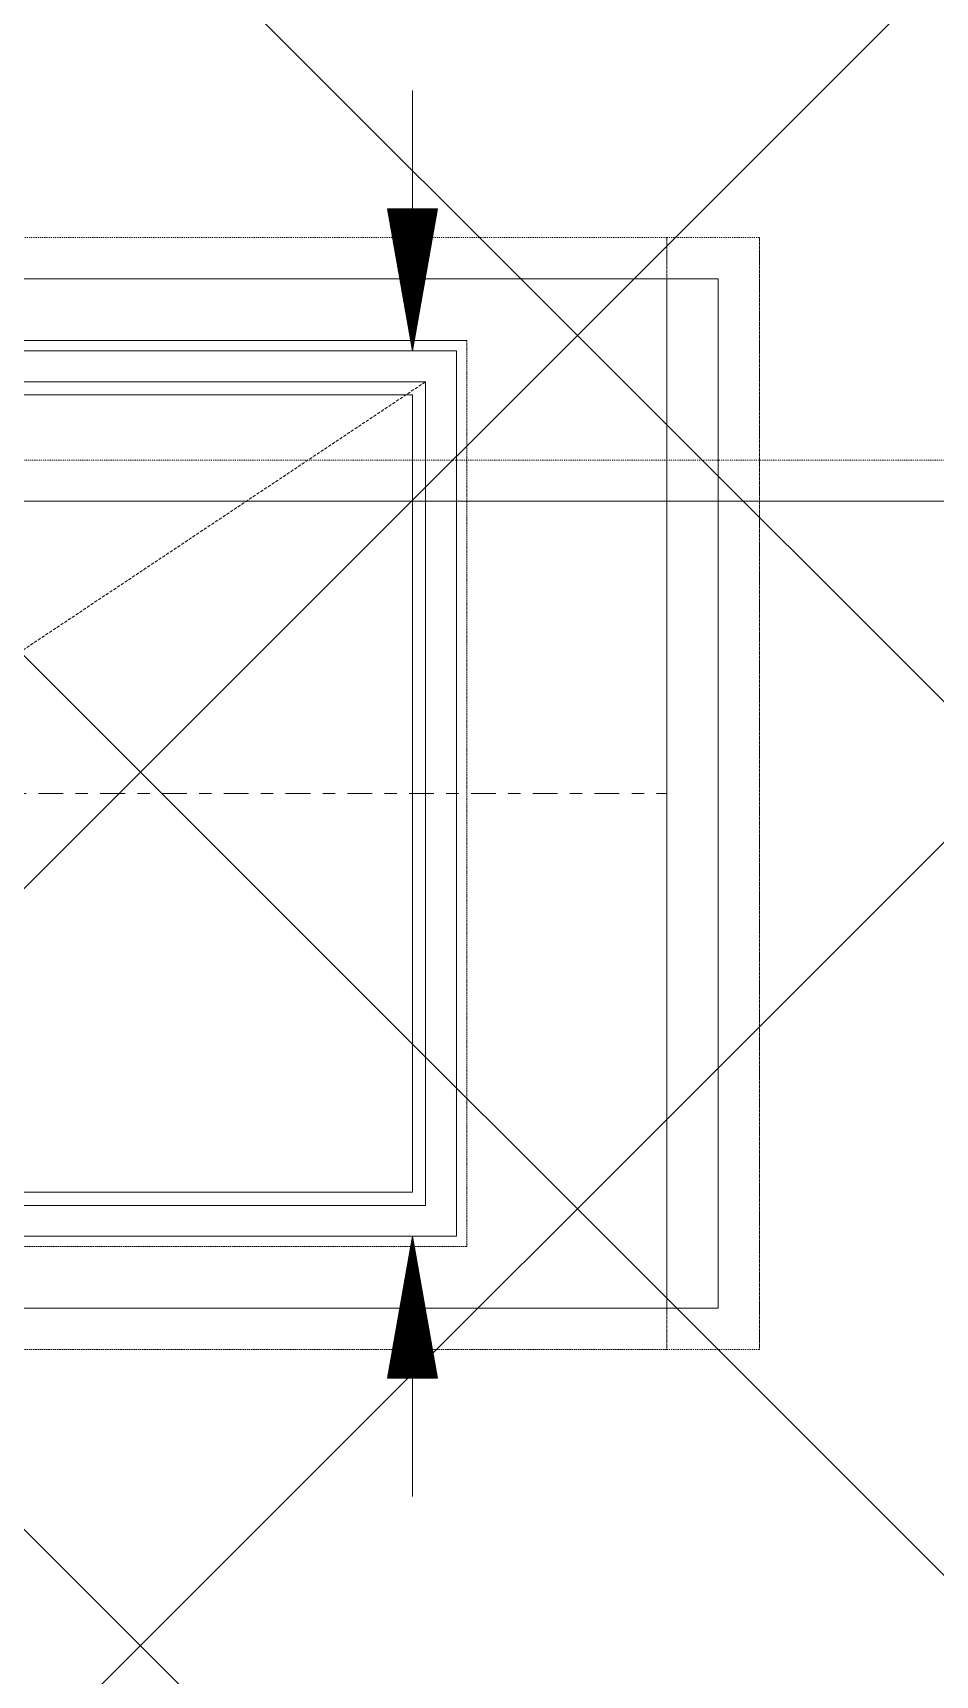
# Model space of a CAD drawing. Header units: inches. Extents: x -83664 to 20107, y -47222 to 19398.
# Drawn here: x -30593 to -30155, y -34747 to -33949 of the extents above; entities that cross this region are included whole.
import ezdxf

# ---------------------------------------------------------------- set-up
doc = ezdxf.new("R2010")
doc.units = ezdxf.units.IN
doc.header["$MEASUREMENT"] = 0
for name, pattern in [('Center', [29.999999, 12, -6, 6, -6]), ('Hidden 0_50', [1.0584, 0.5292, -0.5292]), ('Hidden 1_5', [2.2, 1.5, -0.7])]:
    doc.linetypes.add(name, pattern=pattern)
for name, color, linetype, lineweight in [('A-DETL-GENF', 7, 'Continuous', 9), ('M-HVAC-CDFF', 7, 'Continuous', 9), ('M-HVAC-DUCT-ANNO', 7, 'Continuous', 9), ('M-HVAC-DUCT-CNTR', 7, 'Center', 9)]:
    doc.layers.add(name, color=color, linetype=linetype, lineweight=lineweight)
doc.layers.add('M-HVAC-DUCT', color=7, linetype='Continuous', lineweight=9, true_color=0xffe97f)

# ---------------------------------------------------------------- blocks, each defined once
blk = doc.blocks.new('GCE-AT-Return Register Grille Rectangular - 600x400-8275311-FIRST FLOOR AC CONDITIONING LAYOUT - PART A')
at = {"layer": 'A-DETL-GENF', "color": 6, "true_color": 0xff00ff}
for p, q in [((114527.58, 64395.14), (114527.58, 64337.64)), ((114527.58, 64268.67), (114515.42, 64337.64)), ((114515.42, 64337.64), (114539.74, 64337.64)), ((114527.58, 64268.67), (114515.42, 64337.64)), ((114515.48, 64337.29), (114515.48, 64337.64)), ((114515.58, 64336.72), (114515.58, 64337.64)), ((114515.68, 64336.16), (114515.68, 64337.64)), ((114515.78, 64335.59), (114515.78, 64337.64)), ((114515.88, 64335.02), (114515.88, 64337.64)), ((114515.98, 64334.46), (114515.98, 64337.64)), ((114516.08, 64333.89), (114516.08, 64337.64)), ((114516.18, 64333.32), (114516.18, 64337.64)), ((114516.28, 64332.75), (114516.28, 64337.64)), ((114516.38, 64332.19), (114516.38, 64337.64)), ((114516.48, 64331.62), (114516.48, 64337.64)), ((114516.58, 64331.05), (114516.58, 64337.64)), ((114516.68, 64330.49), (114516.68, 64337.64)), ((114516.78, 64329.92), (114516.78, 64337.64)), ((114516.88, 64329.35), (114516.88, 64337.64)), ((114516.98, 64328.78), (114516.98, 64337.64)), ((114517.08, 64328.22), (114517.08, 64337.64)), ((114517.18, 64327.65), (114517.18, 64337.64)), ((114517.28, 64327.08), (114517.28, 64337.64)), ((114517.38, 64326.52), (114517.38, 64337.64)), ((114517.48, 64325.95), (114517.48, 64337.64)), ((114517.58, 64325.38), (114517.58, 64337.64)), ((114517.68, 64324.81), (114517.68, 64337.64)), ((114517.78, 64324.25), (114517.78, 64337.64)), ((114517.88, 64323.68), (114517.88, 64337.64)), ((114517.98, 64323.11), (114517.98, 64337.64)), ((114518.08, 64322.55), (114518.08, 64337.64)), ((114518.18, 64321.98), (114518.18, 64337.64)), ((114518.28, 64321.41), (114518.28, 64337.64)), ((114518.38, 64320.85), (114518.38, 64337.64)), ((114518.48, 64320.28), (114518.48, 64337.64)), ((114518.58, 64319.71), (114518.58, 64337.64)), ((114518.68, 64319.14), (114518.68, 64337.64)), ((114518.78, 64318.58), (114518.78, 64337.64)), ((114518.88, 64318.01), (114518.88, 64337.64)), ((114518.98, 64317.44), (114518.98, 64337.64)), ((114519.08, 64316.88), (114519.08, 64337.64)), ((114519.18, 64316.31), (114519.18, 64337.64)), ((114519.28, 64315.74), (114519.28, 64337.64)), ((114519.38, 64315.17), (114519.38, 64337.64)), ((114519.48, 64314.61), (114519.48, 64337.64)), ((114519.58, 64314.04), (114519.58, 64337.64)), ((114519.68, 64313.47), (114519.68, 64337.64)), ((114519.78, 64312.91), (114519.78, 64337.64)), ((114519.88, 64312.34), (114519.88, 64337.64)), ((114519.98, 64311.77), (114519.98, 64337.64)), ((114520.08, 64311.2), (114520.08, 64337.64)), ((114520.18, 64310.64), (114520.18, 64337.64)), ((114520.28, 64310.07), (114520.28, 64337.64)), ((114520.38, 64309.5), (114520.38, 64337.64)), ((114520.48, 64308.94), (114520.48, 64337.64)), ((114520.58, 64308.37), (114520.58, 64337.64)), ((114520.68, 64307.8), (114520.68, 64337.64)), ((114520.78, 64307.23), (114520.78, 64337.64)), ((114520.88, 64306.67), (114520.88, 64337.64)), ((114520.98, 64306.1), (114520.98, 64337.64)), ((114521.08, 64305.53), (114521.08, 64337.64)), ((114521.18, 64304.97), (114521.18, 64337.64)), ((114521.28, 64304.4), (114521.28, 64337.64)), ((114521.38, 64303.83), (114521.38, 64337.64)), ((114521.48, 64303.26), (114521.48, 64337.64)), ((114521.58, 64302.7), (114521.58, 64337.64)), ((114521.68, 64302.13), (114521.68, 64337.64)), ((114521.78, 64301.56), (114521.78, 64337.64)), ((114521.88, 64301), (114521.88, 64337.64)), ((114521.98, 64300.43), (114521.98, 64337.64)), ((114522.08, 64299.86), (114522.08, 64337.64)), ((114522.18, 64299.29), (114522.18, 64337.64)), ((114522.28, 64298.73), (114522.28, 64337.64)), ((114522.38, 64298.16), (114522.38, 64337.64)), ((114522.48, 64297.59), (114522.48, 64337.64)), ((114522.58, 64297.03), (114522.58, 64337.64)), ((114522.68, 64296.46), (114522.68, 64337.64)), ((114522.78, 64295.89), (114522.78, 64337.64)), ((114522.88, 64295.32), (114522.88, 64337.64)), ((114522.98, 64294.76), (114522.98, 64337.64)), ((114523.08, 64294.19), (114523.08, 64337.64)), ((114523.18, 64293.62), (114523.18, 64337.64)), ((114523.28, 64293.06), (114523.28, 64337.64)), ((114523.38, 64292.49), (114523.38, 64337.64)), ((114523.48, 64291.92), (114523.48, 64337.64)), ((114523.58, 64291.35), (114523.58, 64337.64)), ((114523.68, 64290.79), (114523.68, 64337.64)), ((114523.78, 64290.22), (114523.78, 64337.64)), ((114523.88, 64289.65), (114523.88, 64337.64)), ((114523.98, 64289.09), (114523.98, 64337.64)), ((114524.08, 64288.52), (114524.08, 64337.64)), ((114524.18, 64287.95), (114524.18, 64337.64)), ((114524.28, 64287.38), (114524.28, 64337.64)), ((114524.38, 64286.82), (114524.38, 64337.64)), ((114524.48, 64286.25), (114524.48, 64337.64)), ((114524.58, 64285.68), (114524.58, 64337.64)), ((114524.68, 64285.12), (114524.68, 64337.64)), ((114524.78, 64284.55), (114524.78, 64337.64)), ((114524.88, 64283.98), (114524.88, 64337.64)), ((114524.98, 64283.41), (114524.98, 64337.64)), ((114525.08, 64282.85), (114525.08, 64337.64)), ((114525.18, 64282.28), (114525.18, 64337.64)), ((114525.28, 64281.71), (114525.28, 64337.64)), ((114525.38, 64281.15), (114525.38, 64337.64)), ((114525.48, 64280.58), (114525.48, 64337.64)), ((114525.58, 64280.01), (114525.58, 64337.64)), ((114525.68, 64279.44), (114525.68, 64337.64)), ((114525.78, 64278.88), (114525.78, 64337.64)), ((114525.88, 64278.31), (114525.88, 64337.64)), ((114525.98, 64277.74), (114525.98, 64337.64)), ((114526.08, 64277.18), (114526.08, 64337.64)), ((114526.18, 64276.61), (114526.18, 64337.64)), ((114526.28, 64276.04), (114526.28, 64337.64)), ((114526.38, 64275.47), (114526.38, 64337.64)), ((114526.48, 64274.91), (114526.48, 64337.64)), ((114526.58, 64274.34), (114526.58, 64337.64)), ((114526.68, 64273.77), (114526.68, 64337.64)), ((114526.78, 64273.21), (114526.78, 64337.64)), ((114526.88, 64272.64), (114526.88, 64337.64)), ((114526.98, 64272.07), (114526.98, 64337.64)), ((114527.08, 64271.5), (114527.08, 64337.64)), ((114527.18, 64270.94), (114527.18, 64337.64)), ((114527.28, 64270.37), (114527.28, 64337.64)), ((114527.38, 64269.8), (114527.38, 64337.64)), ((114527.48, 64269.24), (114527.48, 64337.64)), ((114527.58, 64268.67), (114539.74, 64337.64)), ((114527.58, 64268.67), (114527.58, 64337.64)), ((114527.58, 64268.67), (114527.58, 64337.64)), ((114527.68, 64269.24), (114527.68, 64337.64)), ((114527.78, 64269.8), (114527.78, 64337.64)), ((114527.88, 64270.37), (114527.88, 64337.64)), ((114527.98, 64270.94), (114527.98, 64337.64)), ((114528.08, 64271.5), (114528.08, 64337.64)), ((114528.18, 64272.07), (114528.18, 64337.64)), ((114528.28, 64272.64), (114528.28, 64337.64)), ((114528.38, 64273.21), (114528.38, 64337.64)), ((114528.48, 64273.77), (114528.48, 64337.64)), ((114528.58, 64274.34), (114528.58, 64337.64)), ((114528.68, 64274.91), (114528.68, 64337.64)), ((114528.78, 64275.47), (114528.78, 64337.64)), ((114528.88, 64276.04), (114528.88, 64337.64)), ((114528.98, 64276.61), (114528.98, 64337.64)), ((114529.08, 64277.18), (114529.08, 64337.64)), ((114529.18, 64277.74), (114529.18, 64337.64)), ((114529.28, 64278.31), (114529.28, 64337.64)), ((114529.38, 64278.88), (114529.38, 64337.64)), ((114529.48, 64279.44), (114529.48, 64337.64)), ((114529.58, 64280.01), (114529.58, 64337.64)), ((114529.68, 64280.58), (114529.68, 64337.64)), ((114529.78, 64281.15), (114529.78, 64337.64)), ((114529.88, 64281.71), (114529.88, 64337.64)), ((114529.98, 64282.28), (114529.98, 64337.64)), ((114530.08, 64282.85), (114530.08, 64337.64)), ((114530.18, 64283.41), (114530.18, 64337.64)), ((114530.28, 64283.98), (114530.28, 64337.64)), ((114530.38, 64284.55), (114530.38, 64337.64)), ((114530.48, 64285.12), (114530.48, 64337.64)), ((114530.58, 64285.68), (114530.58, 64337.64)), ((114530.68, 64286.25), (114530.68, 64337.64)), ((114530.78, 64286.82), (114530.78, 64337.64)), ((114530.88, 64287.38), (114530.88, 64337.64)), ((114530.98, 64287.95), (114530.98, 64337.64)), ((114531.08, 64288.52), (114531.08, 64337.64)), ((114531.18, 64289.09), (114531.18, 64337.64)), ((114531.28, 64289.65), (114531.28, 64337.64)), ((114531.38, 64290.22), (114531.38, 64337.64)), ((114531.48, 64290.79), (114531.48, 64337.64)), ((114531.58, 64291.35), (114531.58, 64337.64)), ((114531.68, 64291.92), (114531.68, 64337.64)), ((114531.78, 64292.49), (114531.78, 64337.64)), ((114531.88, 64293.06), (114531.88, 64337.64)), ((114531.98, 64293.62), (114531.98, 64337.64)), ((114532.08, 64294.19), (114532.08, 64337.64)), ((114532.18, 64294.76), (114532.18, 64337.64)), ((114532.28, 64295.32), (114532.28, 64337.64)), ((114532.38, 64295.89), (114532.38, 64337.64)), ((114532.48, 64296.46), (114532.48, 64337.64)), ((114532.58, 64297.03), (114532.58, 64337.64)), ((114532.68, 64297.59), (114532.68, 64337.64)), ((114532.78, 64298.16), (114532.78, 64337.64)), ((114532.88, 64298.73), (114532.88, 64337.64)), ((114532.98, 64299.29), (114532.98, 64337.64)), ((114533.08, 64299.86), (114533.08, 64337.64)), ((114533.18, 64300.43), (114533.18, 64337.64)), ((114533.28, 64301), (114533.28, 64337.64)), ((114533.38, 64301.56), (114533.38, 64337.64)), ((114533.48, 64302.13), (114533.48, 64337.64)), ((114533.58, 64302.7), (114533.58, 64337.64)), ((114533.68, 64303.26), (114533.68, 64337.64)), ((114533.78, 64303.83), (114533.78, 64337.64)), ((114533.88, 64304.4), (114533.88, 64337.64)), ((114533.98, 64304.97), (114533.98, 64337.64)), ((114534.08, 64305.53), (114534.08, 64337.64)), ((114534.18, 64306.1), (114534.18, 64337.64)), ((114534.28, 64306.67), (114534.28, 64337.64)), ((114534.38, 64307.23), (114534.38, 64337.64)), ((114534.48, 64307.8), (114534.48, 64337.64)), ((114534.58, 64308.37), (114534.58, 64337.64)), ((114534.68, 64308.94), (114534.68, 64337.64)), ((114534.78, 64309.5), (114534.78, 64337.64)), ((114534.88, 64310.07), (114534.88, 64337.64)), ((114534.98, 64310.64), (114534.98, 64337.64)), ((114535.08, 64311.2), (114535.08, 64337.64)), ((114535.18, 64311.77), (114535.18, 64337.64)), ((114535.28, 64312.34), (114535.28, 64337.64)), ((114535.38, 64312.91), (114535.38, 64337.64)), ((114535.48, 64313.47), (114535.48, 64337.64)), ((114535.58, 64314.04), (114535.58, 64337.64)), ((114535.68, 64314.61), (114535.68, 64337.64)), ((114535.78, 64315.17), (114535.78, 64337.64)), ((114535.88, 64315.74), (114535.88, 64337.64)), ((114535.98, 64316.31), (114535.98, 64337.64)), ((114536.08, 64316.88), (114536.08, 64337.64)), ((114536.18, 64317.44), (114536.18, 64337.64)), ((114536.28, 64318.01), (114536.28, 64337.64)), ((114536.38, 64318.58), (114536.38, 64337.64)), ((114536.48, 64319.14), (114536.48, 64337.64)), ((114536.58, 64319.71), (114536.58, 64337.64)), ((114536.68, 64320.28), (114536.68, 64337.64)), ((114536.78, 64320.85), (114536.78, 64337.64)), ((114536.88, 64321.41), (114536.88, 64337.64)), ((114536.98, 64321.98), (114536.98, 64337.64)), ((114537.08, 64322.55), (114537.08, 64337.64)), ((114537.18, 64323.11), (114537.18, 64337.64)), ((114537.28, 64323.68), (114537.28, 64337.64)), ((114537.38, 64324.25), (114537.38, 64337.64)), ((114537.48, 64324.81), (114537.48, 64337.64)), ((114537.58, 64325.38), (114537.58, 64337.64)), ((114537.68, 64325.95), (114537.68, 64337.64)), ((114537.78, 64326.52), (114537.78, 64337.64)), ((114537.88, 64327.08), (114537.88, 64337.64)), ((114537.98, 64327.65), (114537.98, 64337.64)), ((114538.08, 64328.22), (114538.08, 64337.64)), ((114538.18, 64328.78), (114538.18, 64337.64)), ((114538.28, 64329.35), (114538.28, 64337.64)), ((114538.38, 64329.92), (114538.38, 64337.64)), ((114538.48, 64330.49), (114538.48, 64337.64)), ((114538.58, 64331.05), (114538.58, 64337.64)), ((114538.68, 64331.62), (114538.68, 64337.64)), ((114538.78, 64332.19), (114538.78, 64337.64)), ((114538.88, 64332.75), (114538.88, 64337.64)), ((114538.98, 64333.32), (114538.98, 64337.64)), ((114539.08, 64333.89), (114539.08, 64337.64)), ((114539.18, 64334.46), (114539.18, 64337.64)), ((114539.28, 64335.02), (114539.28, 64337.64)), ((114539.38, 64335.59), (114539.38, 64337.64)), ((114539.48, 64336.16), (114539.48, 64337.64)), ((114539.58, 64336.72), (114539.58, 64337.64)), ((114539.68, 64337.29), (114539.68, 64337.64)), ((114527.58, 63838.67), (114515.42, 63769.7)), ((114527.58, 63838.67), (114515.42, 63769.7)), ((114527.28, 63836.97), (114527.28, 63769.7)), ((114527.38, 63837.54), (114527.38, 63769.7)), ((114527.48, 63838.1), (114527.48, 63769.7)), ((114527.58, 63838.67), (114539.74, 63769.7)), ((114527.58, 63838.67), (114527.58, 63769.7)), ((114527.58, 63838.67), (114527.58, 63769.7)), ((114527.68, 63838.1), (114527.68, 63769.7)), ((114527.78, 63837.54), (114527.78, 63769.7)), ((114527.88, 63836.97), (114527.88, 63769.7)), ((114525.88, 63829.03), (114525.88, 63769.7)), ((114525.98, 63829.6), (114525.98, 63769.7)), ((114526.08, 63830.16), (114526.08, 63769.7)), ((114526.18, 63830.73), (114526.18, 63769.7)), ((114526.28, 63831.3), (114526.28, 63769.7)), ((114526.38, 63831.86), (114526.38, 63769.7)), ((114526.48, 63832.43), (114526.48, 63769.7)), ((114526.58, 63833), (114526.58, 63769.7)), ((114526.68, 63833.57), (114526.68, 63769.7)), ((114526.78, 63834.13), (114526.78, 63769.7)), ((114526.88, 63834.7), (114526.88, 63769.7)), ((114526.98, 63835.27), (114526.98, 63769.7)), ((114527.08, 63835.83), (114527.08, 63769.7)), ((114527.18, 63836.4), (114527.18, 63769.7)), ((114527.98, 63836.4), (114527.98, 63769.7)), ((114528.08, 63835.83), (114528.08, 63769.7)), ((114528.18, 63835.27), (114528.18, 63769.7)), ((114528.28, 63834.7), (114528.28, 63769.7)), ((114528.38, 63834.13), (114528.38, 63769.7)), ((114528.48, 63833.57), (114528.48, 63769.7)), ((114528.58, 63833), (114528.58, 63769.7)), ((114528.68, 63832.43), (114528.68, 63769.7)), ((114528.78, 63831.86), (114528.78, 63769.7)), ((114528.88, 63831.3), (114528.88, 63769.7)), ((114528.98, 63830.73), (114528.98, 63769.7)), ((114529.08, 63830.16), (114529.08, 63769.7)), ((114529.18, 63829.6), (114529.18, 63769.7)), ((114529.28, 63829.03), (114529.28, 63769.7)), ((114524.48, 63821.09), (114524.48, 63769.7)), ((114524.58, 63821.66), (114524.58, 63769.7)), ((114524.68, 63822.22), (114524.68, 63769.7)), ((114524.78, 63822.79), (114524.78, 63769.7)), ((114524.88, 63823.36), (114524.88, 63769.7)), ((114524.98, 63823.92), (114524.98, 63769.7)), ((114525.08, 63824.49), (114525.08, 63769.7)), ((114525.18, 63825.06), (114525.18, 63769.7)), ((114525.28, 63825.63), (114525.28, 63769.7)), ((114525.38, 63826.19), (114525.38, 63769.7)), ((114525.48, 63826.76), (114525.48, 63769.7)), ((114525.58, 63827.33), (114525.58, 63769.7)), ((114525.68, 63827.89), (114525.68, 63769.7)), ((114525.78, 63828.46), (114525.78, 63769.7)), ((114529.38, 63828.46), (114529.38, 63769.7)), ((114529.48, 63827.89), (114529.48, 63769.7)), ((114529.58, 63827.33), (114529.58, 63769.7)), ((114529.68, 63826.76), (114529.68, 63769.7)), ((114529.78, 63826.19), (114529.78, 63769.7)), ((114529.88, 63825.63), (114529.88, 63769.7)), ((114529.98, 63825.06), (114529.98, 63769.7)), ((114530.08, 63824.49), (114530.08, 63769.7)), ((114530.18, 63823.92), (114530.18, 63769.7)), ((114530.28, 63823.36), (114530.28, 63769.7)), ((114530.38, 63822.79), (114530.38, 63769.7)), ((114530.48, 63822.22), (114530.48, 63769.7)), ((114530.58, 63821.66), (114530.58, 63769.7)), ((114530.68, 63821.09), (114530.68, 63769.7)), ((114523.08, 63813.15), (114523.08, 63769.7)), ((114523.18, 63813.72), (114523.18, 63769.7)), ((114523.28, 63814.28), (114523.28, 63769.7)), ((114523.38, 63814.85), (114523.38, 63769.7)), ((114523.48, 63815.42), (114523.48, 63769.7)), ((114523.58, 63815.98), (114523.58, 63769.7)), ((114523.68, 63816.55), (114523.68, 63769.7)), ((114523.78, 63817.12), (114523.78, 63769.7)), ((114523.88, 63817.69), (114523.88, 63769.7)), ((114523.98, 63818.25), (114523.98, 63769.7)), ((114524.08, 63818.82), (114524.08, 63769.7)), ((114524.18, 63819.39), (114524.18, 63769.7)), ((114524.28, 63819.95), (114524.28, 63769.7)), ((114524.38, 63820.52), (114524.38, 63769.7)), ((114530.78, 63820.52), (114530.78, 63769.7)), ((114530.88, 63819.95), (114530.88, 63769.7)), ((114530.98, 63819.39), (114530.98, 63769.7)), ((114531.08, 63818.82), (114531.08, 63769.7)), ((114531.18, 63818.25), (114531.18, 63769.7)), ((114531.28, 63817.69), (114531.28, 63769.7)), ((114531.38, 63817.12), (114531.38, 63769.7)), ((114531.48, 63816.55), (114531.48, 63769.7)), ((114531.58, 63815.98), (114531.58, 63769.7)), ((114531.68, 63815.42), (114531.68, 63769.7)), ((114531.78, 63814.85), (114531.78, 63769.7)), ((114531.88, 63814.28), (114531.88, 63769.7)), ((114531.98, 63813.72), (114531.98, 63769.7)), ((114532.08, 63813.15), (114532.08, 63769.7)), ((114521.68, 63805.21), (114521.68, 63769.7)), ((114521.78, 63805.78), (114521.78, 63769.7)), ((114521.88, 63806.34), (114521.88, 63769.7)), ((114521.98, 63806.91), (114521.98, 63769.7)), ((114522.08, 63807.48), (114522.08, 63769.7)), ((114522.18, 63808.04), (114522.18, 63769.7)), ((114522.28, 63808.61), (114522.28, 63769.7)), ((114522.38, 63809.18), (114522.38, 63769.7)), ((114522.48, 63809.75), (114522.48, 63769.7)), ((114522.58, 63810.31), (114522.58, 63769.7)), ((114522.68, 63810.88), (114522.68, 63769.7)), ((114522.78, 63811.45), (114522.78, 63769.7)), ((114522.88, 63812.01), (114522.88, 63769.7)), ((114522.98, 63812.58), (114522.98, 63769.7)), ((114532.18, 63812.58), (114532.18, 63769.7)), ((114532.28, 63812.01), (114532.28, 63769.7)), ((114532.38, 63811.45), (114532.38, 63769.7)), ((114532.48, 63810.88), (114532.48, 63769.7)), ((114532.58, 63810.31), (114532.58, 63769.7)), ((114532.68, 63809.75), (114532.68, 63769.7)), ((114532.78, 63809.18), (114532.78, 63769.7)), ((114532.88, 63808.61), (114532.88, 63769.7)), ((114532.98, 63808.04), (114532.98, 63769.7)), ((114533.08, 63807.48), (114533.08, 63769.7)), ((114533.18, 63806.91), (114533.18, 63769.7)), ((114533.28, 63806.34), (114533.28, 63769.7)), ((114533.38, 63805.78), (114533.38, 63769.7)), ((114533.48, 63805.21), (114533.48, 63769.7)), ((114520.28, 63797.27), (114520.28, 63769.7)), ((114520.38, 63797.84), (114520.38, 63769.7)), ((114520.48, 63798.4), (114520.48, 63769.7)), ((114520.58, 63798.97), (114520.58, 63769.7)), ((114520.68, 63799.54), (114520.68, 63769.7)), ((114520.78, 63800.1), (114520.78, 63769.7)), ((114520.88, 63800.67), (114520.88, 63769.7)), ((114520.98, 63801.24), (114520.98, 63769.7)), ((114521.08, 63801.81), (114521.08, 63769.7)), ((114521.18, 63802.37), (114521.18, 63769.7)), ((114521.28, 63802.94), (114521.28, 63769.7)), ((114521.38, 63803.51), (114521.38, 63769.7)), ((114521.48, 63804.07), (114521.48, 63769.7)), ((114521.58, 63804.64), (114521.58, 63769.7)), ((114533.58, 63804.64), (114533.58, 63769.7)), ((114533.68, 63804.07), (114533.68, 63769.7)), ((114533.78, 63803.51), (114533.78, 63769.7)), ((114533.88, 63802.94), (114533.88, 63769.7)), ((114533.98, 63802.37), (114533.98, 63769.7)), ((114534.08, 63801.81), (114534.08, 63769.7)), ((114534.18, 63801.24), (114534.18, 63769.7)), ((114534.28, 63800.67), (114534.28, 63769.7)), ((114534.38, 63800.1), (114534.38, 63769.7)), ((114534.48, 63799.54), (114534.48, 63769.7)), ((114534.58, 63798.97), (114534.58, 63769.7)), ((114534.68, 63798.4), (114534.68, 63769.7)), ((114534.78, 63797.84), (114534.78, 63769.7)), ((114534.88, 63797.27), (114534.88, 63769.7)), ((114518.88, 63789.33), (114518.88, 63769.7)), ((114518.98, 63789.9), (114518.98, 63769.7)), ((114519.08, 63790.46), (114519.08, 63769.7)), ((114519.18, 63791.03), (114519.18, 63769.7)), ((114519.28, 63791.6), (114519.28, 63769.7)), ((114519.38, 63792.16), (114519.38, 63769.7)), ((114519.48, 63792.73), (114519.48, 63769.7)), ((114519.58, 63793.3), (114519.58, 63769.7)), ((114519.68, 63793.87), (114519.68, 63769.7)), ((114519.78, 63794.43), (114519.78, 63769.7)), ((114519.88, 63795), (114519.88, 63769.7)), ((114519.98, 63795.57), (114519.98, 63769.7)), ((114520.08, 63796.13), (114520.08, 63769.7)), ((114520.18, 63796.7), (114520.18, 63769.7)), ((114534.98, 63796.7), (114534.98, 63769.7)), ((114535.08, 63796.13), (114535.08, 63769.7)), ((114535.18, 63795.57), (114535.18, 63769.7)), ((114535.28, 63795), (114535.28, 63769.7)), ((114535.38, 63794.43), (114535.38, 63769.7)), ((114535.48, 63793.87), (114535.48, 63769.7)), ((114535.58, 63793.3), (114535.58, 63769.7)), ((114535.68, 63792.73), (114535.68, 63769.7)), ((114535.78, 63792.16), (114535.78, 63769.7)), ((114535.88, 63791.6), (114535.88, 63769.7)), ((114535.98, 63791.03), (114535.98, 63769.7)), ((114536.08, 63790.46), (114536.08, 63769.7)), ((114536.18, 63789.9), (114536.18, 63769.7)), ((114536.28, 63789.33), (114536.28, 63769.7)), ((114517.48, 63781.39), (114517.48, 63769.7)), ((114517.58, 63781.96), (114517.58, 63769.7)), ((114517.68, 63782.52), (114517.68, 63769.7)), ((114517.78, 63783.09), (114517.78, 63769.7)), ((114517.88, 63783.66), (114517.88, 63769.7)), ((114517.98, 63784.22), (114517.98, 63769.7)), ((114518.08, 63784.79), (114518.08, 63769.7)), ((114518.18, 63785.36), (114518.18, 63769.7)), ((114518.28, 63785.93), (114518.28, 63769.7)), ((114518.38, 63786.49), (114518.38, 63769.7)), ((114518.48, 63787.06), (114518.48, 63769.7)), ((114518.58, 63787.63), (114518.58, 63769.7)), ((114518.68, 63788.19), (114518.68, 63769.7)), ((114518.78, 63788.76), (114518.78, 63769.7)), ((114536.38, 63788.76), (114536.38, 63769.7)), ((114536.48, 63788.19), (114536.48, 63769.7)), ((114536.58, 63787.63), (114536.58, 63769.7)), ((114536.68, 63787.06), (114536.68, 63769.7)), ((114536.78, 63786.49), (114536.78, 63769.7)), ((114536.88, 63785.93), (114536.88, 63769.7)), ((114536.98, 63785.36), (114536.98, 63769.7)), ((114537.08, 63784.79), (114537.08, 63769.7)), ((114537.18, 63784.22), (114537.18, 63769.7)), ((114537.28, 63783.66), (114537.28, 63769.7)), ((114537.38, 63783.09), (114537.38, 63769.7)), ((114537.48, 63782.52), (114537.48, 63769.7)), ((114537.58, 63781.96), (114537.58, 63769.7)), ((114537.68, 63781.39), (114537.68, 63769.7)), ((114516.08, 63773.45), (114516.08, 63769.7)), ((114516.18, 63774.02), (114516.18, 63769.7)), ((114516.28, 63774.58), (114516.28, 63769.7)), ((114516.38, 63775.15), (114516.38, 63769.7)), ((114516.48, 63775.72), (114516.48, 63769.7)), ((114516.58, 63776.29), (114516.58, 63769.7)), ((114516.68, 63776.85), (114516.68, 63769.7)), ((114516.78, 63777.42), (114516.78, 63769.7)), ((114516.88, 63777.99), (114516.88, 63769.7)), ((114516.98, 63778.55), (114516.98, 63769.7)), ((114517.08, 63779.12), (114517.08, 63769.7)), ((114517.18, 63779.69), (114517.18, 63769.7)), ((114517.28, 63780.26), (114517.28, 63769.7)), ((114517.38, 63780.82), (114517.38, 63769.7)), ((114537.78, 63780.82), (114537.78, 63769.7)), ((114537.88, 63780.26), (114537.88, 63769.7)), ((114537.98, 63779.69), (114537.98, 63769.7)), ((114538.08, 63779.12), (114538.08, 63769.7)), ((114538.18, 63778.55), (114538.18, 63769.7)), ((114538.28, 63777.99), (114538.28, 63769.7)), ((114538.38, 63777.42), (114538.38, 63769.7)), ((114538.48, 63776.85), (114538.48, 63769.7)), ((114538.58, 63776.29), (114538.58, 63769.7)), ((114538.68, 63775.72), (114538.68, 63769.7)), ((114538.78, 63775.15), (114538.78, 63769.7)), ((114538.88, 63774.58), (114538.88, 63769.7)), ((114538.98, 63774.02), (114538.98, 63769.7)), ((114539.08, 63773.45), (114539.08, 63769.7)), ((114515.42, 63769.7), (114539.74, 63769.7)), ((114515.48, 63770.05), (114515.48, 63769.7)), ((114515.58, 63770.61), (114515.58, 63769.7)), ((114515.68, 63771.18), (114515.68, 63769.7)), ((114515.78, 63771.75), (114515.78, 63769.7)), ((114515.88, 63772.32), (114515.88, 63769.7)), ((114515.98, 63772.88), (114515.98, 63769.7)), ((114527.58, 63712.2), (114527.58, 63769.7)), ((114539.18, 63772.88), (114539.18, 63769.7)), ((114539.28, 63772.32), (114539.28, 63769.7)), ((114539.38, 63771.75), (114539.38, 63769.7)), ((114539.48, 63771.18), (114539.48, 63769.7)), ((114539.58, 63770.61), (114539.58, 63769.7)), ((114539.68, 63770.05), (114539.68, 63769.7))]:
    blk.add_line(p, q, dxfattribs=at)
at = {"layer": 'M-HVAC-CDFF', "color": 6, "true_color": 0xff00ff}
for p, q in [((113918.93, 64268.67), (114548.93, 64268.67)), ((114548.93, 64268.67), (113918.93, 64268.67)), ((114548.93, 64268.67), (114548.93, 63838.67)), ((114548.93, 63838.67), (114548.93, 64268.67)), ((113933.93, 64253.67), (114533.93, 64253.67)), ((114533.93, 64253.67), (113933.93, 64253.67)), ((114533.93, 64253.67), (114533.93, 63853.67)), ((114533.93, 63853.67), (114533.93, 64253.67)), ((113940.28, 64247.32), (114527.58, 64247.32)), ((114527.58, 64247.32), (113940.28, 64247.32)), ((114527.58, 64247.32), (114527.58, 63860.02)), ((114527.58, 63860.02), (114527.58, 64247.32)), ((114533.93, 63853.67), (113933.93, 63853.67)), ((113933.93, 63853.67), (114533.93, 63853.67)), ((114527.58, 63860.02), (113940.28, 63860.02)), ((113940.28, 63860.02), (114527.58, 63860.02)), ((114548.93, 63838.67), (113918.93, 63838.67)), ((113918.93, 63838.67), (114548.93, 63838.67))]:
    blk.add_line(p, q, dxfattribs=at)
blk = doc.blocks.new('M_Rectangular Tap - Beveled - Standard-V19-FIRST FLOOR AC CONDITIONING LAYOUT - PART A')
at = {"layer": 'M-HVAC-DUCT', "color": 6, "true_color": 0xff00ff}
for p, q in [((113933.93, 64253.67), (113833.93, 64253.67)), ((113833.93, 63853.67), (113833.93, 64253.67)), ((113833.93, 64253.67), (113833.93, 63853.67)), ((113833.93, 64253.67), (114533.93, 64253.67)), ((113933.93, 64253.67), (114533.93, 64253.67)), ((113933.93, 63853.67), (113933.93, 64253.67)), ((114533.93, 64253.67), (114533.93, 63853.67)), ((114533.93, 64253.67), (114533.93, 63853.67)), ((113933.93, 63853.67), (113833.93, 63853.67)), ((114533.93, 63853.67), (113833.93, 63853.67)), ((114533.93, 63853.67), (113933.93, 63853.67))]:
    blk.add_line(p, q, dxfattribs=at)
blk = doc.blocks.new('M_Rectangular Endcap - Standard-V20-FIRST FLOOR AC CONDITIONING LAYOUT - PART A')
at = {"layer": 'M-HVAC-DUCT', "color": 6, "true_color": 0xff00ff}
for p, q in [((0, 250), (0, -250)), ((0, -250), (0, 250)), ((0, 250), (25, 250)), ((25, 250), (0, 250)), ((25, 250), (25, -250)), ((25, -250), (25, 250)), ((25, -250), (0, -250)), ((25, -250), (0, -250))]:
    blk.add_line(p, q, dxfattribs=at)
blk = doc.blocks.new('TEMW-SMBZ-HO-BM-HVAC-00002_rvt-1-FIRST FLOOR AC CONDITIONING LAYOUT - PART A')
at = {"layer": 'M-HVAC-DUCT', "color": 6, "linetype": 'Hidden 0_50', "true_color": 0xff00ff}
for p, q in [((121171, 64323.67), (115166, 64323.67)), ((121171, 64323.67), (115166, 64323.67)), ((121171, 63783.67), (121171, 64323.67)), ((121171, 64323.67), (121171, 63783.67)), ((121171, 63783.67), (121171, 64323.67)), ((121171, 64323.67), (121171, 63783.67)), ((121171, 64323.67), (121216, 64323.67)), ((121171, 64323.67), (121216, 64323.67)), ((121216, 63783.67), (121216, 64323.67)), ((121216, 64323.67), (121216, 63783.67)), ((120333.93, 64273.67), (121073.93, 64273.67)), ((120433.93, 64273.67), (121073.93, 64273.67)), ((121073.93, 64273.67), (120433.93, 64273.67)), ((121073.93, 64273.67), (120433.93, 64273.67)), ((121073.93, 64273.67), (121073.93, 63833.67)), ((121073.93, 63833.67), (121073.93, 64273.67)), ((121073.93, 64273.67), (121073.93, 63833.67)), ((121073.93, 63833.67), (121073.93, 64273.67)), ((121073.93, 63833.67), (120333.93, 63833.67)), ((121073.93, 63833.67), (120433.93, 63833.67)), ((120433.93, 63833.67), (121073.93, 63833.67)), ((120433.93, 63833.67), (121073.93, 63833.67)), ((115166, 63783.67), (121171, 63783.67)), ((121171, 63783.67), (115166, 63783.67)), ((121216, 63783.67), (121171, 63783.67)), ((121171, 63783.67), (121216, 63783.67))]:
    blk.add_line(p, q, dxfattribs=at)
at = {"layer": 'M-HVAC-DUCT', "color": 6, "true_color": 0xff00ff}
for p, q in [((115166, 64303.67), (121171, 64303.67)), ((121171, 64303.67), (115166, 64303.67)), ((121171, 64303.67), (121171, 63803.67)), ((121171, 63803.67), (121171, 64303.67)), ((120353.93, 64253.67), (121053.93, 64253.67)), ((120353.93, 64253.67), (121053.93, 64253.67)), ((121053.93, 64253.67), (121053.93, 63853.67)), ((121053.93, 64253.67), (121053.93, 63853.67)), ((120353.93, 63853.67), (121053.93, 63853.67)), ((121053.93, 63853.67), (120353.93, 63853.67)), ((121171, 63803.67), (115166, 63803.67)), ((121171, 63803.67), (115166, 63803.67))]:
    blk.add_line(p, q, dxfattribs=at)
at = {"layer": 'M-HVAC-DUCT', "color": 30, "linetype": 'Hidden 0_50', "true_color": 0xff7f00}
blk.add_line((122040.39, 64215.62), (116057.77, 64215.62), dxfattribs=at)
blk.add_line((122040.39, 64215.62), (116057.77, 64215.62), dxfattribs=at)
at = {"layer": 'M-HVAC-DUCT', "color": 30, "true_color": 0xff7f00}
for p, q in [((116057.77, 64195.62), (122040.39, 64195.62)), ((122040.39, 64195.62), (116057.77, 64195.62))]:
    blk.add_line(p, q, dxfattribs=at)
at = {"layer": 'M-HVAC-DUCT-ANNO', "color": 6, "linetype": 'Hidden 1_5', "true_color": 0xff00ff}
for p, q in [((120453.93, 64253.67), (121053.93, 64253.67)), ((120453.93, 63853.67), (121053.93, 64253.67)), ((121053.93, 64253.67), (121053.93, 63853.67)), ((121053.93, 63853.67), (120453.93, 63853.67))]:
    blk.add_line(p, q, dxfattribs=at)
at = {"layer": 'M-HVAC-DUCT-CNTR', "color": 6, "true_color": 0xff00ff}
blk.add_line((115166, 64053.67), (121171, 64053.67), dxfattribs=at)
at = {"layer": 'M-HVAC-CDFF', "color": 6, "linetype": 'Hidden 0_50', "lineweight": 9, "true_color": 0xff00ff}
blk.add_blockref('GCE-AT-Return Register Grille Rectangular - 600x400-8275311-FIRST FLOOR AC CONDITIONING LAYOUT - PART A', (6520, 0), dxfattribs=at)
at = {"layer": 'M-HVAC-DUCT', "color": 6, "linetype": 'Hidden 0_50', "lineweight": 9, "true_color": 0xff00ff}
for name, p in [('M_Rectangular Endcap - Standard-V20-FIRST FLOOR AC CONDITIONING LAYOUT - PART A', (121171, 64053.67)), ('M_Rectangular Tap - Beveled - Standard-V19-FIRST FLOOR AC CONDITIONING LAYOUT - PART A', (6520, 0))]:
    blk.add_blockref(name, p, dxfattribs=at)
blk = doc.blocks.new('TEMW-SMBZ-HO-BM-HVAC-00002_rvt-2-FIRST FLOOR AC CONDITIONING LAYOUT - PART A')
at = {"layer": 'M-HVAC-DUCT', "color": 6, "linetype": 'Hidden 0_50', "true_color": 0xff00ff}
for p, q in [((121171, 64323.67), (115166, 64323.67)), ((121171, 64323.67), (115166, 64323.67)), ((121171, 63783.67), (121171, 64323.67)), ((121171, 64323.67), (121171, 63783.67)), ((121171, 63783.67), (121171, 64323.67)), ((121171, 64323.67), (121171, 63783.67)), ((121171, 64323.67), (121216, 64323.67)), ((121171, 64323.67), (121216, 64323.67)), ((121216, 63783.67), (121216, 64323.67)), ((121216, 64323.67), (121216, 63783.67)), ((120333.93, 64273.67), (121073.93, 64273.67)), ((120433.93, 64273.67), (121073.93, 64273.67)), ((121073.93, 64273.67), (120433.93, 64273.67)), ((121073.93, 64273.67), (120433.93, 64273.67)), ((121073.93, 64273.67), (121073.93, 63833.67)), ((121073.93, 63833.67), (121073.93, 64273.67)), ((121073.93, 64273.67), (121073.93, 63833.67)), ((121073.93, 63833.67), (121073.93, 64273.67)), ((121073.93, 63833.67), (120333.93, 63833.67)), ((121073.93, 63833.67), (120433.93, 63833.67)), ((120433.93, 63833.67), (121073.93, 63833.67)), ((120433.93, 63833.67), (121073.93, 63833.67)), ((115166, 63783.67), (121171, 63783.67)), ((121171, 63783.67), (115166, 63783.67)), ((121216, 63783.67), (121171, 63783.67)), ((121171, 63783.67), (121216, 63783.67))]:
    blk.add_line(p, q, dxfattribs=at)
at = {"layer": 'M-HVAC-DUCT', "color": 6, "true_color": 0xff00ff}
for p, q in [((115166, 64303.67), (121171, 64303.67)), ((121171, 64303.67), (115166, 64303.67)), ((121171, 64303.67), (121171, 63803.67)), ((121171, 63803.67), (121171, 64303.67)), ((120353.93, 64253.67), (121053.93, 64253.67)), ((120353.93, 64253.67), (121053.93, 64253.67)), ((121053.93, 64253.67), (121053.93, 63853.67)), ((121053.93, 64253.67), (121053.93, 63853.67)), ((120353.93, 63853.67), (121053.93, 63853.67)), ((121053.93, 63853.67), (120353.93, 63853.67)), ((121171, 63803.67), (115166, 63803.67)), ((121171, 63803.67), (115166, 63803.67))]:
    blk.add_line(p, q, dxfattribs=at)
at = {"layer": 'M-HVAC-DUCT', "color": 30, "linetype": 'Hidden 0_50', "true_color": 0xff7f00}
blk.add_line((122040.39, 64215.62), (116057.77, 64215.62), dxfattribs=at)
blk.add_line((122040.39, 64215.62), (116057.77, 64215.62), dxfattribs=at)
at = {"layer": 'M-HVAC-DUCT', "color": 30, "true_color": 0xff7f00}
for p, q in [((116057.77, 64195.62), (122040.39, 64195.62)), ((122040.39, 64195.62), (116057.77, 64195.62))]:
    blk.add_line(p, q, dxfattribs=at)
at = {"layer": 'M-HVAC-DUCT-ANNO', "color": 6, "linetype": 'Hidden 1_5', "true_color": 0xff00ff}
for p, q in [((120453.93, 64253.67), (121053.93, 64253.67)), ((120453.93, 63853.67), (121053.93, 64253.67)), ((121053.93, 64253.67), (121053.93, 63853.67)), ((121053.93, 63853.67), (120453.93, 63853.67))]:
    blk.add_line(p, q, dxfattribs=at)
at = {"layer": 'M-HVAC-DUCT-CNTR', "color": 6, "true_color": 0xff00ff}
blk.add_line((115166, 64053.67), (121171, 64053.67), dxfattribs=at)
at = {"layer": 'M-HVAC-CDFF', "color": 6, "linetype": 'Hidden 0_50', "lineweight": 9, "true_color": 0xff00ff}
blk.add_blockref('GCE-AT-Return Register Grille Rectangular - 600x400-8275311-FIRST FLOOR AC CONDITIONING LAYOUT - PART A', (6520, 0), dxfattribs=at)
at = {"layer": 'M-HVAC-DUCT', "color": 6, "linetype": 'Hidden 0_50', "lineweight": 9, "true_color": 0xff00ff}
for name, p in [('M_Rectangular Endcap - Standard-V20-FIRST FLOOR AC CONDITIONING LAYOUT - PART A', (121171, 64053.67)), ('M_Rectangular Tap - Beveled - Standard-V19-FIRST FLOOR AC CONDITIONING LAYOUT - PART A', (6520, 0))]:
    blk.add_blockref(name, p, dxfattribs=at)

msp = doc.modelspace()

# ---------------------------------------------------------------- hatches: boundary and pattern name
at = {"layer": 'A-DETL-GENF', "true_color": 0xff0000}
h = msp.add_hatch(dxfattribs=at)
h.set_pattern_fill('FP_59', color=1, style=0, pattern_type=2)
h.set_pattern_definition([(45, (-151456.65, -98372.2), (-212.13203, 212.13203), []), (135, (-151456.65, -98372.2), (-212.13203, -212.13203), [])])
h.paths.add_polyline_path([(-62993.02, -37189.54), (-27297.3, -37189.54), (-27297.3, -98.37), (-62993.02, -98.37), (-62993.02, -33332.99)])

# ---------------------------------------------------------------- block references
at = {"lineweight": 5}
for name in ['TEMW-SMBZ-HO-BM-HVAC-00002_rvt-1-FIRST FLOOR AC CONDITIONING LAYOUT - PART A', 'TEMW-SMBZ-HO-BM-HVAC-00002_rvt-2-FIRST FLOOR AC CONDITIONING LAYOUT - PART A']:
    msp.add_blockref(name, (-151456.65, -98372.21), dxfattribs=at)

doc.saveas('drawing.dxf')
